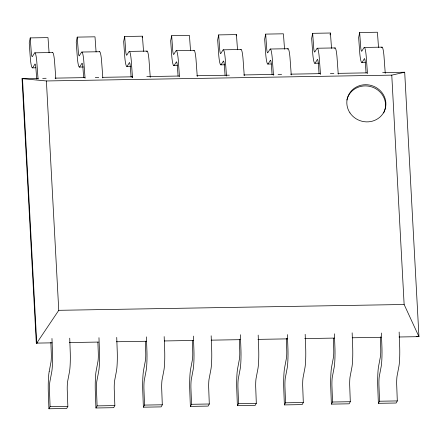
<?xml version="1.0" encoding="UTF-8"?>
<svg xmlns="http://www.w3.org/2000/svg" width="441" height="441" viewBox="0 0 441 441"><rect width="100%" height="100%" fill="white"/><g stroke="black" fill="none" stroke-linecap="round" stroke-linejoin="round"><path stroke-width="0.66" d="M49.172 371.647L50.809 362.965A8.671 0.948 89 0 0 51.272 353.131L50.864 342.271M49.089 52.76L47.997 37.612L30.236 37.909L29.233 42.948L30.396 59.127A21.201 2.315 89 0 0 32.794 67.561L34.734 64.463A8.671 0.943 89 0 1 35.953 68.763L36.697 79.038M96.083 51.966L94.997 36.818L77.23 37.116L76.227 42.16L77.39 58.333A21.201 2.315 89 0 0 79.793 66.773L81.734 63.669A8.671 0.943 89 0 1 82.952 67.969L83.641 77.561M143.523 51.332L142.437 36.184L124.676 36.487L123.667 41.526L124.831 57.705A21.201 2.315 89 0 0 127.234 66.139L129.174 63.035A8.671 0.943 89 0 1 130.393 67.335L131.082 76.927M142.184 37.446L142.437 36.184M190.523 50.539L189.432 35.396L171.67 35.693L170.667 40.732L171.83 56.911A21.201 2.315 89 0 0 174.234 65.345L176.174 62.247A8.671 0.943 89 0 1 177.392 66.547L178.081 76.139M237.517 49.75L236.431 34.602L218.67 34.9L217.661 39.938L218.824 56.117A21.201 2.315 89 0 0 221.228 64.551L223.168 61.453A8.671 0.943 89 0 1 224.386 65.753L225.075 75.345M236.178 35.859L236.431 34.602M284.539 49.177L283.425 33.808L265.664 34.106L264.661 39.15L265.824 55.323A21.201 2.315 89 0 0 268.227 63.763L270.168 60.66A8.671 0.943 89 0 1 271.386 64.959L272.075 74.551M331.538 48.383L330.425 33.014L312.663 33.318L311.655 38.356L312.818 54.535A21.201 2.315 89 0 0 315.221 62.969L317.162 59.866A8.671 0.943 89 0 1 318.38 64.166L319.069 73.757M330.05 34.905L330.425 33.014M378.51 47.369L377.419 32.226L359.658 32.524L358.654 37.562L359.817 53.741A21.201 2.315 89 0 0 362.221 62.175L364.161 59.077A8.671 0.943 89 0 1 365.38 63.377L366.069 72.969M69.728 338.181L70.273 353.076A19.867 2.172 89 0 1 69.364 372.364L67.589 381.691A10.022 1.091 89 0 0 67.225 389.431L67.859 406.382L66.696 408.476L48.929 408.774L50.092 406.679L49.464 389.728A10.022 1.091 89 0 1 49.827 381.994L51.603 372.662A19.867 2.172 89 0 0 52.512 353.373L51.966 338.479M116.727 337.393L117.273 352.287A19.867 2.172 89 0 1 116.363 371.57L114.588 380.903A10.022 1.091 89 0 0 114.225 388.637L114.853 405.588L113.69 407.682L95.929 407.986L97.092 405.885L96.463 388.934A10.022 1.091 89 0 1 96.822 381.2L98.602 371.868A19.867 2.172 89 0 0 99.506 352.579L98.966 337.685M164.168 336.588L164.714 351.483A19.867 2.172 89 0 1 163.809 370.771L162.029 380.098A10.022 1.091 89 0 0 161.671 387.837L162.299 404.788L161.136 406.883L143.375 407.186L144.538 405.086L143.909 388.135A10.022 1.091 89 0 1 144.268 380.401L146.043 371.068A19.867 2.172 89 0 0 146.952 351.78L146.406 336.885M211.167 335.799L211.713 350.694A19.867 2.172 89 0 1 210.804 369.977L209.028 379.31A10.022 1.091 89 0 0 208.665 387.044L209.299 403.995L208.13 406.089L190.369 406.393L191.532 404.292L190.903 387.341A10.022 1.091 89 0 1 191.267 379.607L193.042 370.275A19.867 2.172 89 0 0 193.952 350.986L193.406 336.097M258.183 335.105L258.729 350A19.867 2.172 89 0 1 257.82 369.282L256.045 378.615A10.022 1.091 89 0 0 255.681 386.349L256.309 403.3L255.146 405.395L237.385 405.698L238.548 403.598L237.92 386.647A10.022 1.091 89 0 1 238.278 378.913L240.058 369.58A19.867 2.172 89 0 0 240.968 350.292L240.395 334.725M305.178 334.311L305.723 349.206A19.867 2.172 89 0 1 304.814 368.489L303.039 377.821A10.022 1.091 89 0 0 302.675 385.555L303.309 402.506L302.146 404.606L284.379 404.904L285.548 402.809L284.914 385.853A10.022 1.091 89 0 1 285.277 378.119L287.052 368.786A19.867 2.172 89 0 0 287.962 349.498L287.416 334.609M352.15 332.839L352.723 348.412A19.867 2.172 89 0 1 351.813 367.7L350.038 377.027A10.022 1.091 89 0 0 349.674 384.761L350.303 401.712L349.14 403.813L331.378 404.11L332.542 402.016L331.913 385.065A10.022 1.091 89 0 1 332.277 377.325L334.052 367.998A19.867 2.172 89 0 0 334.962 348.71L334.416 333.815M399.149 332.045L399.717 347.618A19.867 2.172 89 0 1 398.807 366.906L397.032 376.234A10.022 1.091 89 0 0 396.668 383.968L397.302 400.924L396.139 403.019L378.372 403.317L379.541 401.222L378.907 384.271A10.022 1.091 89 0 1 379.271 376.537L381.046 367.204A19.867 2.172 89 0 0 381.956 347.916L381.41 333.021M46.399 80.962L58.758 310.315L36.746 343.104L22.502 78.674L46.399 80.962L391.773 75.135L404.7 72.23L418.95 336.659L398.989 336.996M38.295 78.41L22.05 78.685L36.3 343.109L37.59 342.822M34.911 52.821L52.672 52.523M81.905 52.032L99.672 51.729M129.351 51.399L147.112 51.095M176.345 50.605L194.106 50.307M223.344 49.811L241.106 49.513M270.339 49.023L288.1 48.719M317.338 48.229L335.099 47.926M364.332 47.435L382.093 47.137M32.375 67.864L35.787 67.804M79.369 67.071L83.47 66.999M126.815 66.437L130.911 66.371M173.809 65.643L177.227 65.588M220.809 64.855L224.904 64.783M267.803 64.061L271.221 64M314.802 63.267L318.898 63.195M361.796 62.473L365.214 62.418M42.694 78.338L46.14 78.278M55.086 78.129L84.992 77.622M95.295 77.451L98.729 77.39M102.571 77.324L132.168 76.828M146.82 76.58L179.14 76.034M196.857 75.736L229.342 75.191M243.785 74.942L273.938 74.435M278.067 74.369L281.606 74.309M290.547 74.154L320.116 73.658M330.375 73.487L333.87 73.426M337.944 73.355L366.879 72.87M382.678 72.605L404.7 72.23M58.758 310.315L404.132 304.494L418.95 336.659L416.221 336.395M36.3 343.109L52.126 342.844M69.331 342.552L98.552 342.062M116.407 341.758L146.412 341.251M164.306 340.954L193.39 340.463M211.107 340.16L240.152 339.675M257.908 339.372L287.604 338.87M304.703 338.583L334.366 338.082M352.194 337.784L381.129 337.293M50.092 406.679L67.859 406.382M97.092 405.885L114.853 405.588M144.538 405.086L162.299 404.788M191.532 404.292L209.299 403.995M238.548 403.598L256.309 403.3M285.548 402.809L303.309 402.506M332.542 402.016L350.303 401.712M379.541 401.222L397.302 400.924M131.694 76.833L132.487 77.214M22.05 78.685L22.618 79.92M385.247 73.355L383.979 55.985A19.867 2.166 89 0 0 381.592 47.562M367.48 73.658L366.217 56.283A19.867 2.166 89 0 0 363.825 47.86L361.73 51.266A10.022 1.091 89 0 1 360.771 47.893L359.658 32.524M338.247 74.149L336.985 56.773A19.867 2.166 89 0 0 334.592 48.35M320.486 74.452L319.223 57.076A19.867 2.166 89 0 0 316.831 48.653L314.736 52.06A10.022 1.091 89 0 1 313.772 48.681L312.663 33.318M291.253 74.942L289.985 57.567A19.867 2.166 89 0 0 287.598 49.144M273.486 75.24L272.224 57.87A19.867 2.166 89 0 0 269.831 49.447L267.737 52.854A10.022 1.091 89 0 1 266.777 49.475L265.664 34.106M244.253 75.736L242.991 58.361A19.867 2.166 89 0 0 240.847 49.585M226.492 76.034L225.23 58.659A19.867 2.166 89 0 0 222.837 50.235L220.743 53.648A10.022 1.091 89 0 1 219.778 50.268L218.67 34.9M197.259 76.525L195.991 59.155A19.867 2.166 89 0 0 193.853 50.379M179.493 76.828L178.23 59.452A19.867 2.166 89 0 0 175.838 51.029L173.743 54.436A10.022 1.091 89 0 1 172.784 51.062L171.67 35.693M150.26 77.318L148.997 59.948A19.867 2.166 89 0 0 146.605 51.52M132.498 77.622L131.236 60.246A19.867 2.166 89 0 0 128.844 51.823L126.749 55.23A10.022 1.091 89 0 1 125.784 51.851L124.676 36.487M102.819 77.952L101.557 60.577A19.867 2.166 89 0 0 99.412 51.801M85.058 78.25L83.79 60.88A19.867 2.166 89 0 0 81.398 52.457L79.204 55.891A10.022 1.091 89 0 1 78.426 53.152L77.23 37.116M55.82 78.746L54.557 61.371A19.867 2.166 89 0 0 52.418 52.595M38.058 79.044L36.796 61.668A19.867 2.166 89 0 0 34.404 53.245L32.309 56.657A10.022 1.091 89 0 1 31.35 53.278L30.236 37.909M391.773 75.135L404.132 304.494M380.307 336.814L380.715 347.673A8.671 0.948 89 0 1 380.252 357.502L378.615 366.19A21.201 2.315 89 0 0 377.705 385.511L378.372 403.317M333.335 338.286L333.721 348.467A8.671 0.948 89 0 1 333.258 358.296L331.615 366.978A21.201 2.315 89 0 0 330.711 386.305L331.378 404.11M286.314 338.396L286.722 349.255A8.671 0.948 89 0 1 286.259 359.09L284.621 367.772A21.201 2.315 89 0 0 283.712 387.099L284.379 404.904M239.32 339.19L239.728 350.049A8.671 0.948 89 0 1 239.265 359.884L237.622 368.566A21.201 2.315 89 0 0 236.718 387.893L237.385 405.698M192.326 340.562L192.711 350.744A8.671 0.948 89 0 1 192.248 360.578L190.606 369.26A21.201 2.315 89 0 0 189.702 388.587L190.369 406.393M145.332 341.356L145.712 351.538A8.671 0.948 89 0 1 145.249 361.372L143.612 370.054A21.201 2.315 89 0 0 142.708 389.375L143.375 407.186M97.885 342.155L98.266 352.337A8.671 0.948 89 0 1 97.808 362.171L96.166 370.853A21.201 2.315 89 0 0 95.262 390.18L95.929 407.986M48.929 408.774L48.262 390.969A21.201 2.315 89 0 1 49.172 371.647M346.885 99.997A19.641 18.489 16.9 0 1 372.243 87.081A19.641 18.489 16.9 0 1 383.681 112.968M349.961 112.874A19.641 18.489 16.9 0 0 383.769 112.301A19.641 18.489 16.9 0 0 365.363 84.705A19.641 18.489 16.9 0 0 349.961 112.874"/></g></svg>
